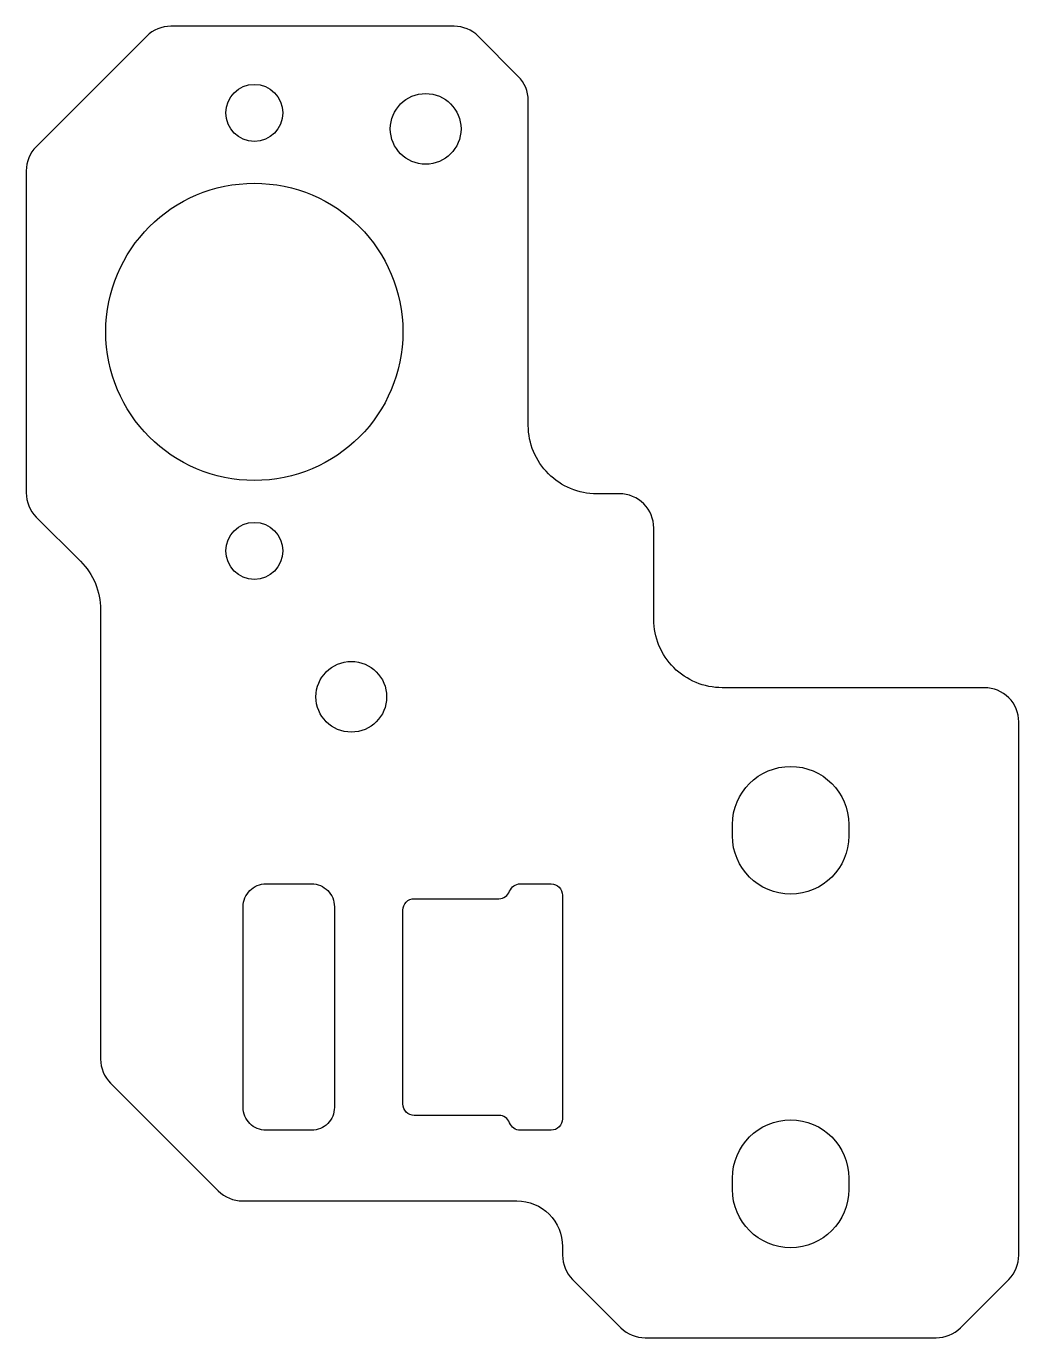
# Model space of a CAD drawing. Header units: millimetres. Extents: x 161.5 to 205, y 146.5 to 204.
import ezdxf

# ---------------------------------------------------------------- set-up
doc = ezdxf.new("R2010")
doc.units = ezdxf.units.MM
doc.layers.get('0').update_dxf_attribs({"linetype": 'CONTINUOUS'})

msp = doc.modelspace()

# ---------------------------------------------------------------- linework, layer by layer
for points in [[(185, 150.121, 0.198912), (185.439, 149.061), (187.561, 146.939, 0.198912), (188.621, 146.5), (201.379, 146.5, 0.198912), (202.439, 146.939), (204.561, 149.061, 0.198912), (205, 150.121), (205, 173.5, 0.414214), (203.5, 175), (192, 175, -0.414214), (189, 178), (189, 182, 0.414214), (187.5, 183.5), (186.5, 183.5, -0.414214), (183.5, 186.5), (183.5, 200.743, 0.198912), (183.061, 201.803), (181.303, 203.561, 0.198912), (180.243, 204), (167.834, 204, 0.198912), (166.773, 203.561), (161.929, 198.717, 0.198912), (161.49, 197.656), (161.49, 183.544, 0.198912), (161.929, 182.483), (163.871, 180.541, -0.198912), (164.75, 178.42), (164.75, 158.721, 0.198912), (165.189, 157.66), (169.91, 152.939, 0.198912), (170.971, 152.5), (183, 152.5, -0.414214), (185, 150.5)], [(197.55, 169), (197.55, 168.5, -1), (192.45, 168.5), (192.45, 169, -1)], [(171, 156.6), (171, 165.4, -0.414214), (172, 166.4), (174, 166.4, -0.414214), (175, 165.4), (175, 156.6, -0.414214), (174, 155.6), (172, 155.6, -0.414214)], [(182.213, 165.75, 0.312963), (182.682, 166.075, -0.312963), (183.15, 166.4), (184.5, 166.4, -0.414214), (185, 165.9), (185, 156.1, -0.414214), (184.5, 155.6), (183.15, 155.6, -0.312963), (182.682, 155.925, 0.312963), (182.213, 156.25), (178.5, 156.25, -0.414214), (178, 156.75), (178, 165.25, -0.414214), (178.5, 165.75)], [(192.45, 153), (192.45, 153.5, -1), (197.55, 153.5), (197.55, 153, -1)]]:
    msp.add_lwpolyline(points, format="xyb", close=True)
for centre, radius in [((171.49, 200.2), 1.25), ((179, 199.5), 1.55), ((171.49, 190.6), 6.515), ((171.49, 181), 1.25), ((175.74, 174.6), 1.55)]:
    msp.add_circle(centre, radius)

doc.saveas('drawing.dxf')
